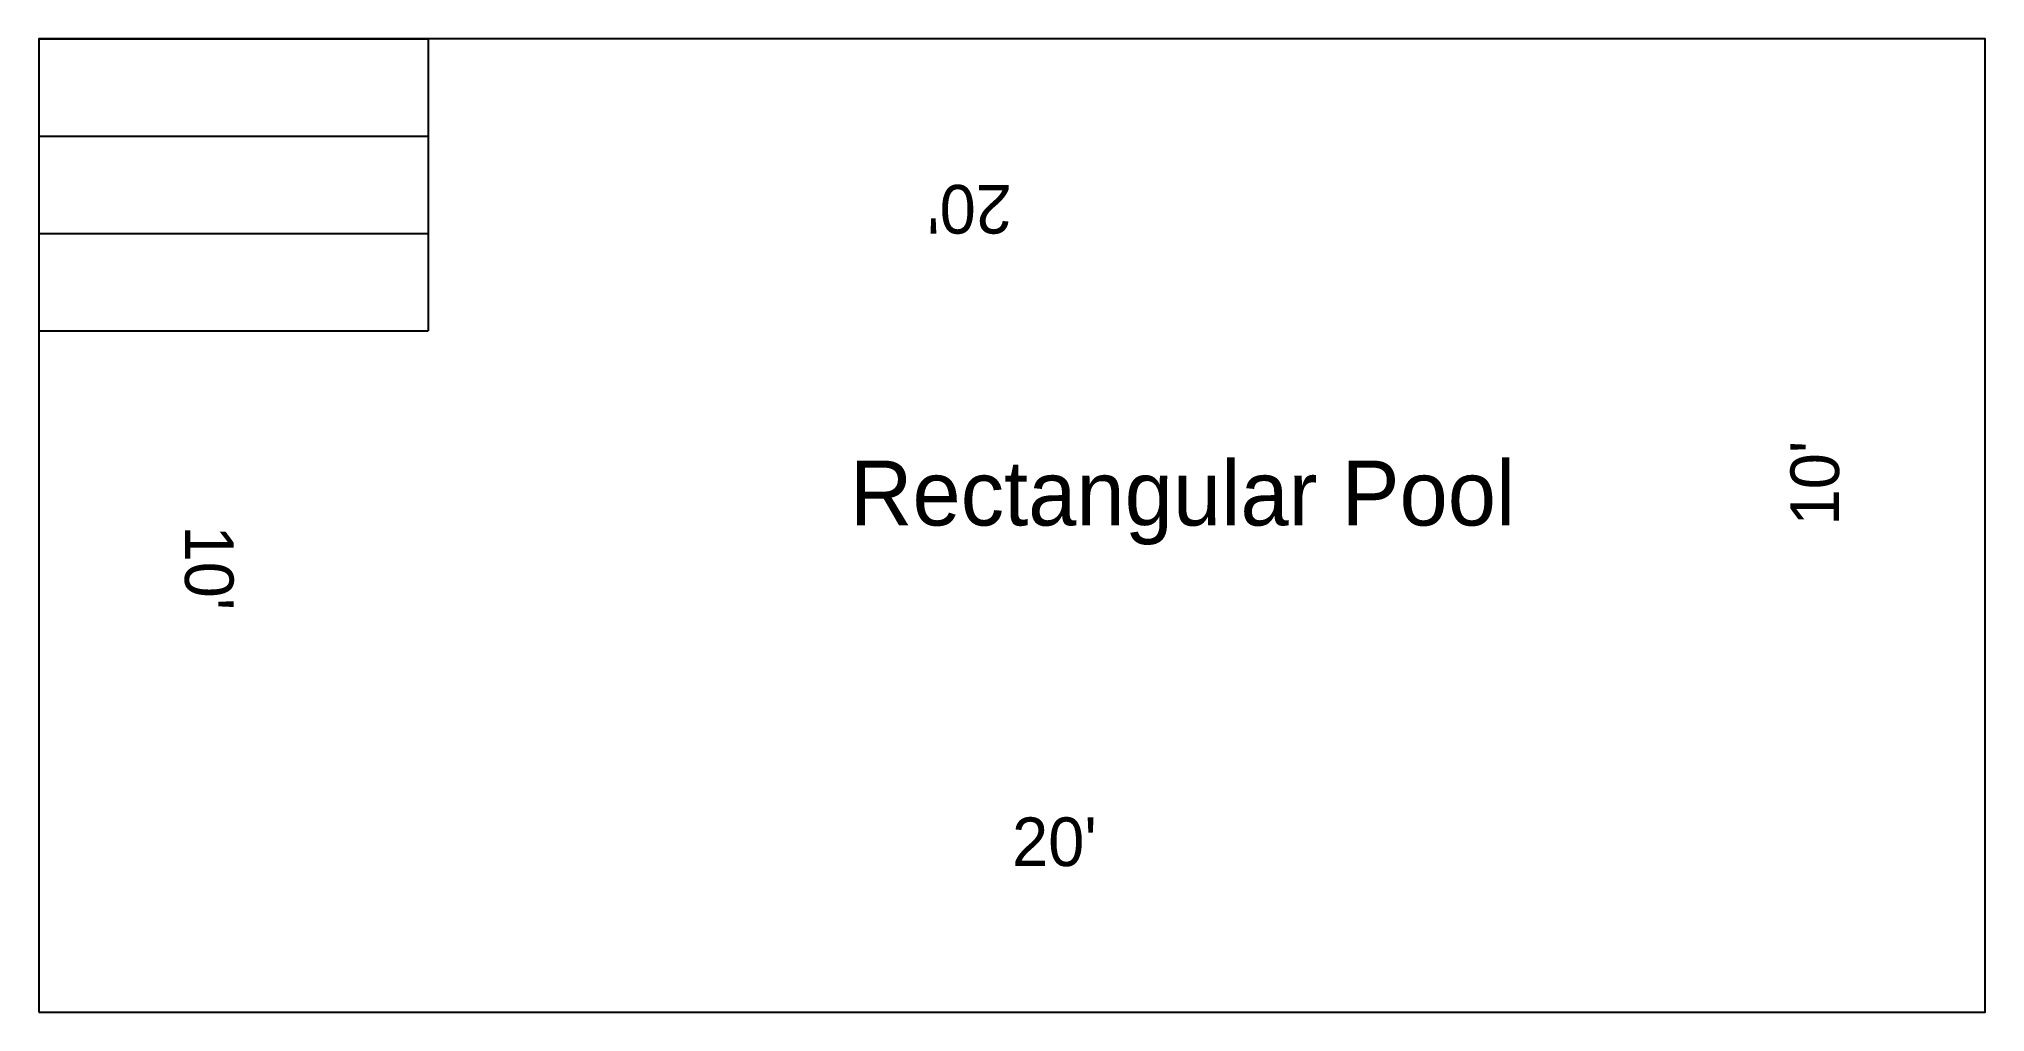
# Model space of a CAD drawing. Header units: metres. Extents: x 0 to 240, y 0 to 120.
import ezdxf

# ---------------------------------------------------------------- set-up
doc = ezdxf.new("R2010")
doc.units = ezdxf.units.M
for name, color, linetype in [('POOL_DIMENSIONS', 7, 'Continuous'), ('POOL_OUTLINE', 7, 'Continuous'), ('POOL_STAIRS', 7, 'Continuous'), ('POOL_TEXT', 7, 'Continuous')]:
    doc.layers.add(name, color=color, linetype=linetype)

msp = doc.modelspace()

# ---------------------------------------------------------------- linework, layer by layer
at = {"layer": 'POOL_OUTLINE'}
msp.add_lwpolyline([(0, 0), (240, 0), (240, 120), (0, 120)], close=True, dxfattribs=at)
at = {"layer": 'POOL_STAIRS'}
for p, q in [((0, 120), (48, 120)), ((0, 120), (0, 84)), ((48, 120), (48, 84)), ((0, 108), (48, 108)), ((0, 96), (48, 96)), ((0, 84), (48, 84))]:
    msp.add_line(p, q, dxfattribs=at)

# ---------------------------------------------------------------- texts
at = {"layer": 'POOL_DIMENSIONS'}
for s, rotation, p in [("20'", 180, (120, 102)), ("10'", 90, (222, 60)), ("10'", -90, (18, 60))]:
    msp.add_text(s, height=6, rotation=rotation, dxfattribs=at).set_placement(p)
msp.add_text("20'", height=6, dxfattribs=at).set_placement((120, 18))
at = {"layer": 'POOL_TEXT'}
msp.add_text('Rectangular Pool', height=8, dxfattribs=at).set_placement((100, 60))

doc.saveas('drawing.dxf')
